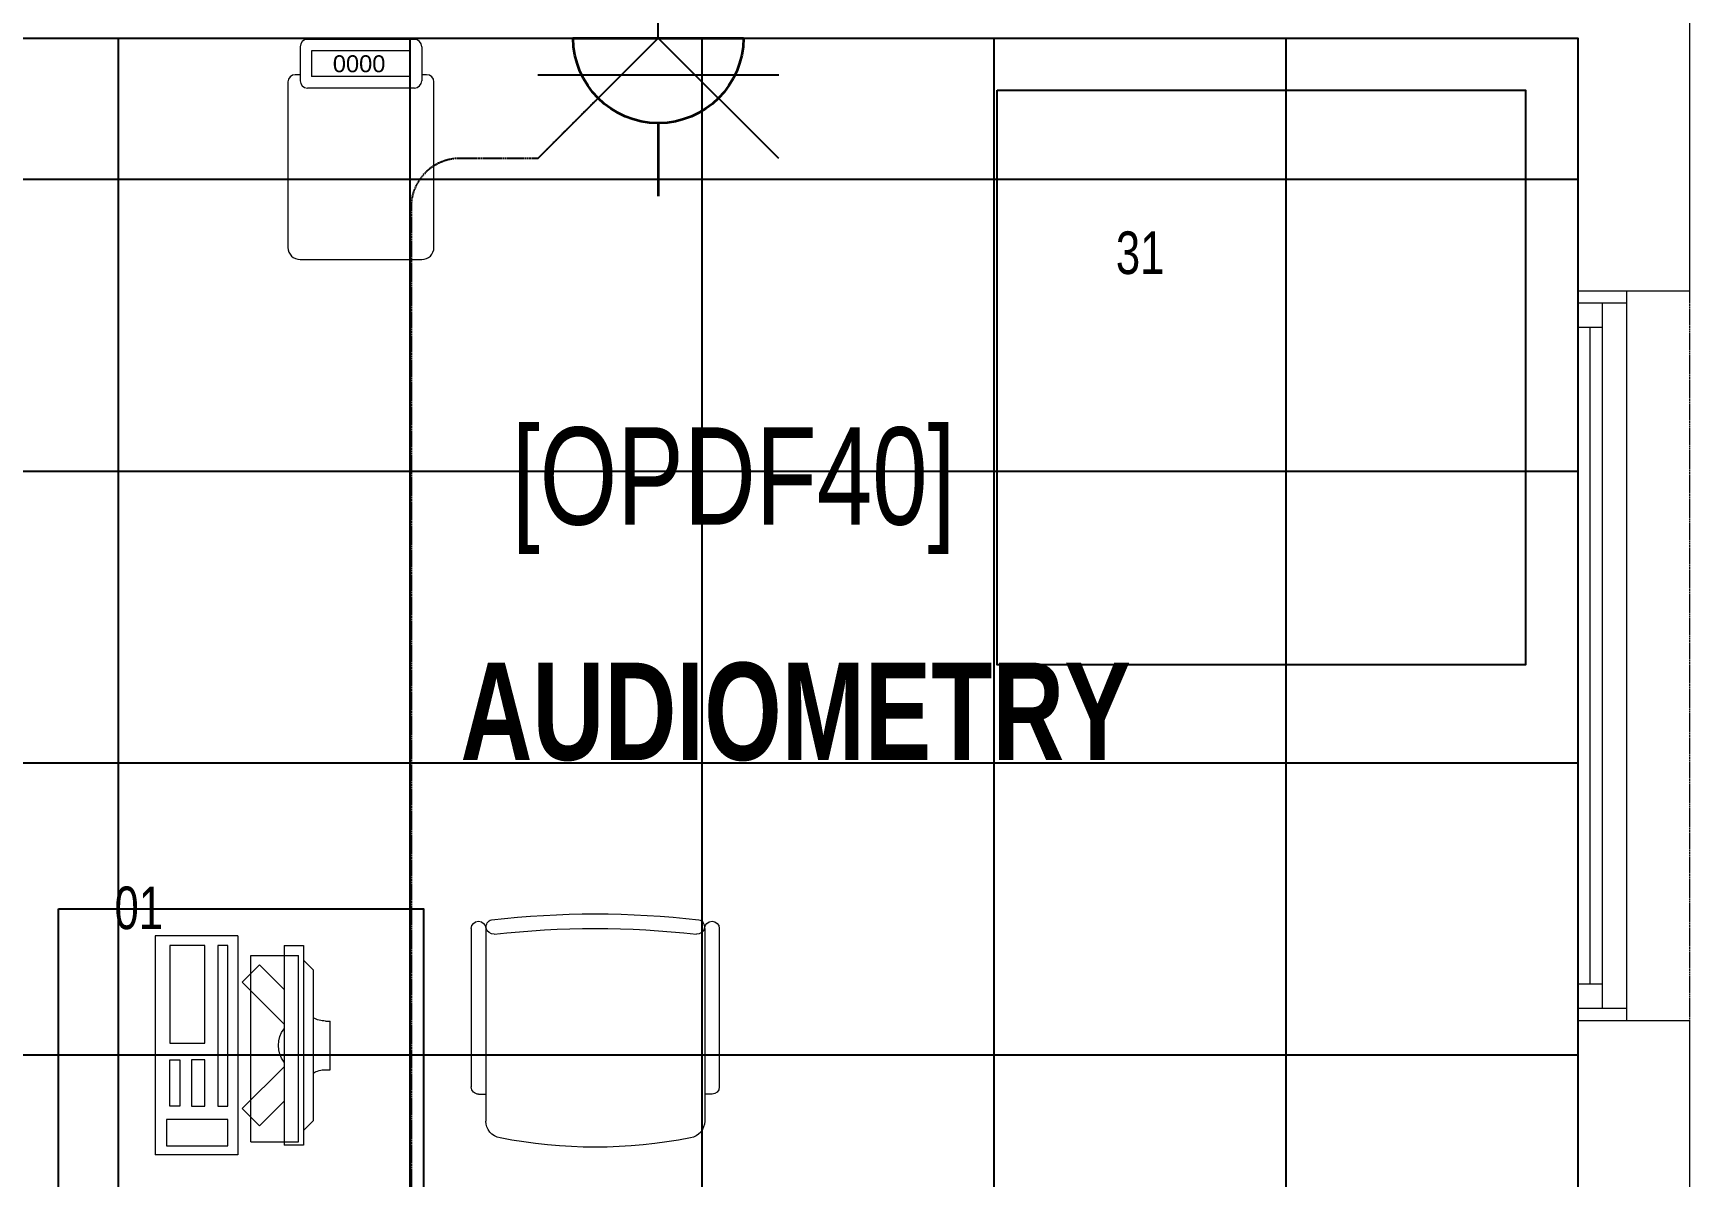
# Model space of a CAD drawing. Extents: x -12260 to 57327, y -29287 to 19916.
# Drawn here: x 45801 to 49206, y -11881 to -9530 of the extents above; entities that cross this region are included whole.
import ezdxf
from ezdxf.enums import TextEntityAlignment as Align

# ---------------------------------------------------------------- set-up
doc = ezdxf.new("R2010")
doc.units = 0
doc.header["$LTSCALE"] = 0.25
for name, pattern in [('01-First Floor-FUR$0$HIDDEN', [9.525, 6.35, -3.175]), ('DASHDOT', [25.4, 12.7, -6.35, 0, -6.35]), ('HIDDEN', [9.525, 6.35, -3.175])]:
    doc.linetypes.add(name, pattern=pattern)
for name, color, linetype, lineweight in [('01-First Floor-FUR$0$72_EGR_BASE_TEXT', 252, 'Continuous', 5), ('01-First Floor-FUR$0$72_EGR_EQP_TAG', 142, 'Continuous', 5), ('01-First Floor-FUR$0$Aluminum', 251, 'Continuous', 5), ('01-First Floor-FUR$0$LOADING', 253, 'Continuous', 5), ('01-First Floor-FUR$0$Proj', 251, 'Continuous', 5), ('01-First Floor-FUR$0$Walls', 251, 'Continuous', 5), ('E-LITE-CLNG-CNDT', 6, 'DASHDOT', 35), ('E-LITE-EXIT-NUMB', 6, 'Continuous', 25), ('E-POWR-FLOR-CNDT', 6, 'HIDDEN', 25), ('E-POWR-WALL @ 100', 4, 'Continuous', 35)]:
    doc.layers.add(name, color=color, linetype=linetype, lineweight=lineweight)
doc.layers.add('01-First Floor-FUR$0$FALSE CEILING', color=251, linetype='Continuous')
doc.layers.add('01-First Floor-FUR$0$TME-NON MEDICAL FURNITURE', color=242, linetype='Continuous')
doc.styles.add('01-First Floor-FUR$0$Standard', font='arial.ttf')
doc.styles.add('01-First Floor-FUR$0$X3G_ENTITY_257CFD', font='swisscl.ttf', dxfattribs={"height": 200})
doc.styles.add('01-First Floor-FUR$0$X3G_ENTITY_9EC9', font='swisscl.ttf', dxfattribs={"height": 0.2})
doc.styles.add('01-First Floor-FUR$0$X3G_ENTITY_9F38', font='swisscl.ttf', dxfattribs={"height": 0.2})
doc.styles.add('DC_SIMPLEX', font='SIMPLEX.shx', dxfattribs={"width": 0.7})

# ---------------------------------------------------------------- blocks, each defined once
blk = doc.blocks.new('01-First Floor-FUR$0$ITCWLS1-P')
at = {"layer": '01-First Floor-FUR$0$LOADING'}
for p, q in [((-0.17, 0.45), (-0.17, 0)), ((-0.17, 0.45), (0, 0.45)), ((0, 0.45), (0, 0)), ((-0.2651, 0.43, 0), (-0.3051, 0.43, 0)), ((-0.3051, 0.43, 0), (-0.3051, 0.02, 0)), ((-0.197, 0.4094), (-0.295, 0.4094)), ((-0.295, 0.0264), (-0.295, 0.4094)), ((-0.2651, 0.43, 0), (-0.2651, 0.02, 0)), ((-0.197, 0.0264), (-0.197, 0.4094)), ((-0.1496, 0.4305), (-0.1291, 0.4305)), ((-0.1291, 0.4305), (-0.1291, 0.4089)), ((-0.3251, 0.38, 0), (-0.3051, 0.4, 0)), ((-0.3251, 0.38, 0), (-0.3251, 0.07, 0)), ((-0.3503, 0.275), (-0.3596, 0.275)), ((-0.3596, 0.175), (-0.3596, 0.275)), ((-0.3503, 0.175), (-0.3596, 0.175)), ((-0.3251, 0.07, 0), (-0.3051, 0.05, 0)), ((-0.3051, 0.02, 0), (-0.2651, 0.02, 0)), ((-0.197, 0.0264), (-0.295, 0.0264)), ((-0.17, 0), (0, 0))]:
    blk.add_line(p, q, dxfattribs=at)
at = {"layer": '01-First Floor-FUR$0$LOADING', "extrusion": (2.48281e-10, 3.18408e-10, -1)}
for p, q in [((-0.2651, 0.3395), (-0.2144, 0.3902)), ((-0.1791, 0.3548), (-0.2144, 0.3902)), ((-0.2651, 0.2688), (-0.1791, 0.3548))]:
    blk.add_line(p, q, dxfattribs=at)
at = {"layer": '01-First Floor-FUR$0$LOADING', "extrusion": (2.48281e-10, -3.18408e-10, -1)}
for p, q in [((-0.2651, 0.1812), (-0.1791, 0.0952)), ((-0.2651, 0.1105), (-0.2144, 0.0598)), ((-0.1791, 0.0952), (-0.2144, 0.0598))]:
    blk.add_line(p, q, dxfattribs=at)
at = {"layer": '01-First Floor-FUR$0$LOADING'}
for points in [[(-0.1291, 0.4089), (-0.1291, 0.1), (-0.1496, 0.1), (-0.1496, 0.4305)], [(-0.1496, 0.1), (-0.1496, 0.1), (-0.1496, 0.1), (-0.1496, 0.1), (-0.1496, 0.1), (-0.1496, 0.1), (-0.1496, 0.1), (-0.1496, 0.1), (-0.1496, 0.1)], [(-0.1496, 0.1), (-0.1496, 0.1), (-0.1496, 0.1), (-0.1496, 0.1), (-0.1496, 0.1), (-0.1496, 0.1), (-0.1496, 0.1), (-0.1496, 0.1), (-0.1496, 0.1), (-0.1496, 0.1), (-0.1496, 0.1), (-0.1496, 0.1), (-0.1496, 0.1), (-0.1496, 0.1), (-0.1496, 0.1), (-0.1496, 0.1), (-0.1496, 0.1), (-0.1496, 0.1)], [(-0.1496, 0.1), (-0.1496, 0.1), (-0.1496, 0.1), (-0.1496, 0.1), (-0.1496, 0.1), (-0.1496, 0.1), (-0.1496, 0.1), (-0.1496, 0.1), (-0.1496, 0.1), (-0.1496, 0.1)], [(-0.1496, 0.1), (-0.1496, 0.1), (-0.1496, 0.1), (-0.1496, 0.1), (-0.1496, 0.1), (-0.1496, 0.1), (-0.1496, 0.1)], [(-0.1496, 0.1), (-0.1496, 0.1), (-0.1496, 0.1), (-0.1496, 0.1), (-0.1496, 0.1), (-0.1496, 0.1), (-0.1496, 0.1), (-0.1496, 0.1), (-0.1496, 0.1), (-0.1496, 0.1)], [(-0.1496, 0.1), (-0.1496, 0.1), (-0.1496, 0.1), (-0.1496, 0.1), (-0.1496, 0.1), (-0.1496, 0.1), (-0.1496, 0.1), (-0.1496, 0.1), (-0.1496, 0.1), (-0.1496, 0.1), (-0.1496, 0.1), (-0.1496, 0.1), (-0.1496, 0.1), (-0.1496, 0.1), (-0.1496, 0.1)], [(-0.1496, 0.1), (-0.1496, 0.1), (-0.1496, 0.1), (-0.1496, 0.1), (-0.1496, 0.1), (-0.1496, 0.1), (-0.1496, 0.1), (-0.1496, 0.1), (-0.1496, 0.1), (-0.1496, 0.1)], [(-0.1496, 0.1), (-0.1496, 0.1), (-0.1496, 0.1), (-0.1496, 0.1), (-0.1496, 0.1), (-0.1496, 0.1), (-0.1496, 0.1), (-0.1496, 0.1), (-0.1496, 0.1), (-0.1496, 0.1)], [(-0.1496, 0.1), (-0.1496, 0.1), (-0.1496, 0.1), (-0.1496, 0.1), (-0.1496, 0.1), (-0.1496, 0.1), (-0.1496, 0.1), (-0.1496, 0.1), (-0.1496, 0.1), (-0.1496, 0.1), (-0.1496, 0.1), (-0.1496, 0.1), (-0.1496, 0.1), (-0.1496, 0.1), (-0.1496, 0.1), (-0.1496, 0.1), (-0.1496, 0.1), (-0.1496, 0.1), (-0.1496, 0.1), (-0.1496, 0.1), (-0.1496, 0.1), (-0.1496, 0.1), (-0.1496, 0.1), (-0.1496, 0.1), (-0.1496, 0.1), (-0.1496, 0.1), (-0.1496, 0.1), (-0.1496, 0.1), (-0.1496, 0.1), (-0.1496, 0.1), (-0.1496, 0.1), (-0.1496, 0.1), (-0.1496, 0.1), (-0.1496, 0.1), (-0.1496, 0.1), (-0.1496, 0.1), (-0.1496, 0.1), (-0.1496, 0.1), (-0.1496, 0.1), (-0.1496, 0.1), (-0.1496, 0.1), (-0.1496, 0.1), (-0.1496, 0.1), (-0.1496, 0.1), (-0.1496, 0.1), (-0.1496, 0.1), (-0.1496, 0.1), (-0.1496, 0.1), (-0.1496, 0.1), (-0.1496, 0.1), (-0.1496, 0.1), (-0.1496, 0.1), (-0.1496, 0.1), (-0.1496, 0.1)], [(-0.1496, 0.1), (-0.1496, 0.1), (-0.1496, 0.1), (-0.1496, 0.1), (-0.1496, 0.1), (-0.1496, 0.1), (-0.1496, 0.1), (-0.1496, 0.1), (-0.1496, 0.1), (-0.1496, 0.1), (-0.1496, 0.1), (-0.1496, 0.1), (-0.1496, 0.1), (-0.1496, 0.1), (-0.1496, 0.1), (-0.1496, 0.1), (-0.1496, 0.1), (-0.1496, 0.1), (-0.1496, 0.1), (-0.1496, 0.1), (-0.1496, 0.1), (-0.1496, 0.1), (-0.1496, 0.1), (-0.1496, 0.1), (-0.1496, 0.1), (-0.1496, 0.1), (-0.1496, 0.1), (-0.1496, 0.1), (-0.1496, 0.1), (-0.1496, 0.1), (-0.1496, 0.1), (-0.1496, 0.1), (-0.1496, 0.1), (-0.1496, 0.1), (-0.1496, 0.1), (-0.1496, 0.1), (-0.1496, 0.1), (-0.1496, 0.1), (-0.1496, 0.1), (-0.1496, 0.1), (-0.1496, 0.1), (-0.1496, 0.1), (-0.1496, 0.1), (-0.1496, 0.1), (-0.1496, 0.1), (-0.1496, 0.1), (-0.1496, 0.1), (-0.1496, 0.1), (-0.1496, 0.1), (-0.1496, 0.1), (-0.1496, 0.1), (-0.1496, 0.1), (-0.1496, 0.1), (-0.1496, 0.1), (-0.1496, 0.1), (-0.1496, 0.1), (-0.1496, 0.1), (-0.1496, 0.1), (-0.1496, 0.1), (-0.1496, 0.1), (-0.1496, 0.1), (-0.1496, 0.1), (-0.1496, 0.1), (-0.1496, 0.1), (-0.1496, 0.1), (-0.1496, 0.1), (-0.1496, 0.1), (-0.1496, 0.1), (-0.1496, 0.1), (-0.1496, 0.1), (-0.1496, 0.1), (-0.1496, 0.1), (-0.1496, 0.1), (-0.1496, 0.1), (-0.1496, 0.1), (-0.1496, 0.1), (-0.1496, 0.1), (-0.1496, 0.1), (-0.1496, 0.1), (-0.1496, 0.1), (-0.1496, 0.1), (-0.1496, 0.1), (-0.1496, 0.1), (-0.1496, 0.1), (-0.1496, 0.1), (-0.1496, 0.1), (-0.1496, 0.1), (-0.1496, 0.1), (-0.1496, 0.1)], [(-0.1496, 0.1), (-0.1496, 0.1), (-0.1496, 0.1), (-0.1496, 0.1), (-0.1496, 0.1), (-0.1496, 0.1), (-0.1496, 0.1), (-0.1496, 0.1), (-0.1496, 0.1), (-0.1496, 0.1), (-0.1496, 0.1), (-0.1496, 0.1)], [(-0.1496, 0.1), (-0.1496, 0.1), (-0.1496, 0.1), (-0.1496, 0.1), (-0.1496, 0.1), (-0.1496, 0.1), (-0.1496, 0.1)], [(-0.1496, 0.1), (-0.1496, 0.1), (-0.1496, 0.1), (-0.1496, 0.1), (-0.1496, 0.1), (-0.1496, 0.1), (-0.1496, 0.1), (-0.1496, 0.1), (-0.1496, 0.1), (-0.1496, 0.1), (-0.1496, 0.1), (-0.1496, 0.1), (-0.1496, 0.1), (-0.1496, 0.1), (-0.1496, 0.1), (-0.1496, 0.1), (-0.1496, 0.1)], [(-0.1496, 0.1), (-0.1496, 0.1), (-0.1496, 0.1), (-0.1496, 0.1), (-0.1496, 0.1), (-0.1496, 0.1), (-0.1496, 0.1), (-0.1496, 0.1), (-0.1496, 0.1), (-0.1496, 0.1), (-0.1496, 0.1), (-0.1496, 0.1), (-0.1496, 0.1), (-0.1496, 0.1), (-0.1496, 0.1), (-0.1496, 0.1), (-0.1496, 0.1), (-0.1496, 0.1), (-0.1496, 0.1), (-0.1496, 0.1), (-0.1496, 0.1), (-0.1496, 0.1), (-0.1496, 0.1), (-0.1496, 0.1), (-0.1496, 0.1), (-0.1496, 0.1), (-0.1496, 0.1), (-0.1496, 0.1), (-0.1496, 0.1), (-0.1496, 0.1), (-0.1496, 0.1), (-0.1496, 0.1), (-0.1496, 0.1), (-0.1496, 0.1), (-0.1496, 0.1), (-0.1496, 0.1), (-0.1496, 0.1), (-0.1496, 0.1), (-0.1496, 0.1), (-0.1496, 0.1), (-0.1496, 0.1), (-0.1496, 0.1), (-0.1496, 0.1), (-0.1496, 0.1), (-0.1496, 0.1), (-0.1496, 0.1), (-0.1496, 0.1), (-0.1496, 0.1), (-0.1496, 0.1), (-0.1496, 0.1), (-0.1496, 0.1), (-0.1496, 0.1), (-0.1496, 0.1), (-0.1496, 0.1), (-0.1496, 0.1), (-0.1496, 0.1), (-0.1496, 0.1), (-0.1496, 0.1), (-0.1496, 0.1), (-0.1496, 0.1), (-0.1496, 0.1), (-0.1496, 0.1), (-0.1496, 0.1), (-0.1496, 0.1), (-0.1496, 0.1), (-0.1496, 0.1), (-0.1496, 0.1), (-0.1496, 0.1), (-0.1496, 0.1), (-0.1496, 0.1), (-0.1496, 0.1), (-0.1496, 0.1), (-0.1496, 0.1), (-0.1496, 0.1), (-0.1496, 0.1), (-0.1496, 0.1), (-0.1496, 0.1), (-0.1496, 0.1), (-0.1496, 0.1), (-0.1496, 0.1), (-0.1496, 0.1), (-0.1496, 0.1), (-0.1496, 0.1), (-0.1496, 0.1), (-0.1496, 0.1), (-0.1496, 0.1), (-0.1496, 0.1), (-0.1496, 0.1), (-0.1496, 0.1), (-0.1496, 0.1), (-0.1496, 0.1), (-0.1496, 0.1), (-0.1496, 0.1), (-0.1496, 0.1), (-0.1496, 0.1), (-0.1496, 0.1), (-0.1496, 0.1), (-0.1496, 0.1), (-0.1496, 0.1), (-0.1496, 0.1), (-0.1496, 0.1), (-0.1496, 0.1), (-0.1496, 0.1), (-0.1496, 0.1), (-0.1496, 0.1), (-0.1496, 0.1), (-0.1496, 0.1), (-0.1496, 0.1), (-0.1496, 0.1), (-0.1496, 0.1), (-0.1496, 0.1)], [(-0.1496, 0.1), (-0.1496, 0.1), (-0.1496, 0.1), (-0.1496, 0.1), (-0.1496, 0.1), (-0.1496, 0.1), (-0.1496, 0.1), (-0.1496, 0.1)]]:
    blk.add_lwpolyline(points, dxfattribs=at)
for points in [[(-0.1019, 0.4305), (-0.0304, 0.4305), (-0.0304, 0.2294), (-0.1019, 0.2294)], [(-0.1019, 0.1954), (-0.0747, 0.1954), (-0.0747, 0.1), (-0.1019, 0.1)], [(-0.0304, 0.1954), (-0.0508, 0.1954), (-0.0508, 0.1), (-0.0304, 0.1)], [(-0.1496, 0.1), (-0.1496, 0.1), (-0.1496, 0.1), (-0.1496, 0.1), (-0.1496, 0.1), (-0.1496, 0.1), (-0.1496, 0.1), (-0.1496, 0.1), (-0.1496, 0.1), (-0.1496, 0.1), (-0.1496, 0.1), (-0.1496, 0.1), (-0.1496, 0.1), (-0.1496, 0.1), (-0.1496, 0.1), (-0.1496, 0.1), (-0.1496, 0.1), (-0.1496, 0.1), (-0.1496, 0.1), (-0.1496, 0.1), (-0.1496, 0.1), (-0.1496, 0.1), (-0.1496, 0.1), (-0.1496, 0.1), (-0.1496, 0.1), (-0.1496, 0.1), (-0.1496, 0.1), (-0.1496, 0.1), (-0.1496, 0.1), (-0.1496, 0.1), (-0.1496, 0.1), (-0.1496, 0.1), (-0.1496, 0.1), (-0.1496, 0.1), (-0.1496, 0.1), (-0.1496, 0.1), (-0.1496, 0.1), (-0.1496, 0.1), (-0.1496, 0.1), (-0.1496, 0.1), (-0.1496, 0.1), (-0.1496, 0.1), (-0.1496, 0.1), (-0.1496, 0.1), (-0.1496, 0.1), (-0.1496, 0.1), (-0.1496, 0.1), (-0.1496, 0.1), (-0.1496, 0.1), (-0.1496, 0.1), (-0.1496, 0.1), (-0.1496, 0.1), (-0.1496, 0.1), (-0.1496, 0.1), (-0.1496, 0.1), (-0.1496, 0.1), (-0.1496, 0.1), (-0.1496, 0.1), (-0.1496, 0.1), (-0.1496, 0.1), (-0.1496, 0.1), (-0.1496, 0.1), (-0.1496, 0.1), (-0.1496, 0.1), (-0.1496, 0.1), (-0.1496, 0.1), (-0.1496, 0.1), (-0.1496, 0.1), (-0.1496, 0.1), (-0.1496, 0.1), (-0.1496, 0.1), (-0.1496, 0.1), (-0.1496, 0.1), (-0.1496, 0.1), (-0.1496, 0.1), (-0.1496, 0.1), (-0.1496, 0.1), (-0.1496, 0.1), (-0.1496, 0.1), (-0.1496, 0.1), (-0.1496, 0.1), (-0.1496, 0.1), (-0.1496, 0.1), (-0.1496, 0.1), (-0.1496, 0.1), (-0.1496, 0.1), (-0.1496, 0.1), (-0.1496, 0.1), (-0.1496, 0.1), (-0.1496, 0.1), (-0.1496, 0.1), (-0.1496, 0.1), (-0.1496, 0.1), (-0.1496, 0.1), (-0.1496, 0.1), (-0.1496, 0.1), (-0.1496, 0.1), (-0.1496, 0.1), (-0.1496, 0.1), (-0.1496, 0.1), (-0.1496, 0.1), (-0.1496, 0.1), (-0.1496, 0.1), (-0.1496, 0.1), (-0.1496, 0.1), (-0.1496, 0.1), (-0.1496, 0.1), (-0.1496, 0.1), (-0.1496, 0.1), (-0.1496, 0.1), (-0.1496, 0.1), (-0.1496, 0.1), (-0.1496, 0.1), (-0.1496, 0.1), (-0.1496, 0.1), (-0.1496, 0.1), (-0.1496, 0.1), (-0.1496, 0.1), (-0.1496, 0.1), (-0.1496, 0.1), (-0.1496, 0.1), (-0.1496, 0.1), (-0.1496, 0.1), (-0.1496, 0.1), (-0.1496, 0.1), (-0.1496, 0.1), (-0.1496, 0.1), (-0.1496, 0.1), (-0.1496, 0.1), (-0.1496, 0.1), (-0.1496, 0.1), (-0.1496, 0.1), (-0.1496, 0.1), (-0.1496, 0.1), (-0.1496, 0.1), (-0.1496, 0.1), (-0.1496, 0.1), (-0.1496, 0.1), (-0.1496, 0.1), (-0.1496, 0.1), (-0.1496, 0.1), (-0.1496, 0.1), (-0.1496, 0.1), (-0.1496, 0.1), (-0.1496, 0.1), (-0.1496, 0.1), (-0.1496, 0.1), (-0.1496, 0.1), (-0.1496, 0.1), (-0.1496, 0.1), (-0.1496, 0.1), (-0.1496, 0.1), (-0.1496, 0.1), (-0.1496, 0.1), (-0.1496, 0.1), (-0.1496, 0.1), (-0.1496, 0.1), (-0.1496, 0.1), (-0.1496, 0.1), (-0.1496, 0.1), (-0.1496, 0.1), (-0.1496, 0.1), (-0.1496, 0.1), (-0.1496, 0.1), (-0.1496, 0.1), (-0.1496, 0.1), (-0.1496, 0.1), (-0.1496, 0.1), (-0.1496, 0.1), (-0.1496, 0.1), (-0.1496, 0.1), (-0.1496, 0.1), (-0.1496, 0.1), (-0.1496, 0.1), (-0.1496, 0.1), (-0.1496, 0.1), (-0.1496, 0.1), (-0.1496, 0.1), (-0.1496, 0.1), (-0.1496, 0.1), (-0.1496, 0.1), (-0.1496, 0.1), (-0.1496, 0.1), (-0.1496, 0.1), (-0.1496, 0.1), (-0.1496, 0.1), (-0.1496, 0.1), (-0.1496, 0.1), (-0.1496, 0.1), (-0.1496, 0.1), (-0.1496, 0.1), (-0.1496, 0.1), (-0.1496, 0.1), (-0.1496, 0.1), (-0.1496, 0.1), (-0.1496, 0.1), (-0.1496, 0.1), (-0.1496, 0.1), (-0.1496, 0.1), (-0.1496, 0.1), (-0.1496, 0.1), (-0.1496, 0.1), (-0.1496, 0.1), (-0.1496, 0.1), (-0.1496, 0.1), (-0.1496, 0.1), (-0.1496, 0.1), (-0.1496, 0.1), (-0.1496, 0.1), (-0.1496, 0.1), (-0.1496, 0.1), (-0.1496, 0.1), (-0.1496, 0.1), (-0.1496, 0.1), (-0.1496, 0.1), (-0.1496, 0.1), (-0.1496, 0.1), (-0.1496, 0.1), (-0.1496, 0.1), (-0.1496, 0.1), (-0.1496, 0.1), (-0.1496, 0.1), (-0.1496, 0.1), (-0.1496, 0.1), (-0.1496, 0.1), (-0.1496, 0.1), (-0.1496, 0.1), (-0.1496, 0.1), (-0.1496, 0.1), (-0.1496, 0.1), (-0.1496, 0.1), (-0.1496, 0.1), (-0.1496, 0.1), (-0.1496, 0.1), (-0.1496, 0.1), (-0.1496, 0.1), (-0.1496, 0.1), (-0.1496, 0.1), (-0.1496, 0.1), (-0.1496, 0.1), (-0.1496, 0.1), (-0.1496, 0.1), (-0.1496, 0.1), (-0.1496, 0.1), (-0.1496, 0.1), (-0.1496, 0.1), (-0.1496, 0.1), (-0.1496, 0.1), (-0.1496, 0.1), (-0.1496, 0.1), (-0.1496, 0.1), (-0.1496, 0.1), (-0.1496, 0.1), (-0.1496, 0.1), (-0.1496, 0.1), (-0.1496, 0.1), (-0.1496, 0.1), (-0.1496, 0.1), (-0.1496, 0.1), (-0.1496, 0.1), (-0.1496, 0.1), (-0.1496, 0.1), (-0.1496, 0.1), (-0.1496, 0.1), (-0.1496, 0.1), (-0.1496, 0.1), (-0.1496, 0.1), (-0.1496, 0.1), (-0.1496, 0.1), (-0.1496, 0.1), (-0.1496, 0.1), (-0.1496, 0.1), (-0.1496, 0.1), (-0.1496, 0.1), (-0.1496, 0.1), (-0.1496, 0.1), (-0.1496, 0.1)], [(-0.1496, 0.1), (-0.1496, 0.1), (-0.1496, 0.1), (-0.1496, 0.1), (-0.1496, 0.1), (-0.1496, 0.1), (-0.1496, 0.1), (-0.1496, 0.1), (-0.1496, 0.1), (-0.1496, 0.1), (-0.1496, 0.1), (-0.1496, 0.1), (-0.1496, 0.1), (-0.1496, 0.1), (-0.1496, 0.1), (-0.1496, 0.1), (-0.1496, 0.1), (-0.1496, 0.1), (-0.1496, 0.1), (-0.1496, 0.1), (-0.1496, 0.1), (-0.1496, 0.1), (-0.1496, 0.1), (-0.1496, 0.1), (-0.1496, 0.1), (-0.1496, 0.1), (-0.1496, 0.1), (-0.1496, 0.1), (-0.1496, 0.1), (-0.1496, 0.1), (-0.1496, 0.1), (-0.1496, 0.1), (-0.1496, 0.1), (-0.1496, 0.1), (-0.1496, 0.1), (-0.1496, 0.1), (-0.1496, 0.1), (-0.1496, 0.1), (-0.1496, 0.1), (-0.1496, 0.1), (-0.1496, 0.1), (-0.1496, 0.1), (-0.1496, 0.1), (-0.1496, 0.1), (-0.1496, 0.1), (-0.1496, 0.1), (-0.1496, 0.1), (-0.1496, 0.1), (-0.1496, 0.1), (-0.1496, 0.1), (-0.1496, 0.1), (-0.1496, 0.1), (-0.1496, 0.1), (-0.1496, 0.1), (-0.1496, 0.1), (-0.1496, 0.1), (-0.1496, 0.1), (-0.1496, 0.1), (-0.1496, 0.1), (-0.1496, 0.1), (-0.1496, 0.1), (-0.1496, 0.1), (-0.1496, 0.1), (-0.1496, 0.1), (-0.1496, 0.1), (-0.1496, 0.1), (-0.1496, 0.1), (-0.1496, 0.1), (-0.1496, 0.1), (-0.1496, 0.1), (-0.1496, 0.1), (-0.1496, 0.1), (-0.1496, 0.1), (-0.1496, 0.1), (-0.1496, 0.1), (-0.1496, 0.1), (-0.1496, 0.1), (-0.1496, 0.1), (-0.1496, 0.1), (-0.1496, 0.1), (-0.1496, 0.1), (-0.1496, 0.1), (-0.1496, 0.1), (-0.1496, 0.1), (-0.1496, 0.1), (-0.1496, 0.1), (-0.1496, 0.1), (-0.1496, 0.1), (-0.1496, 0.1), (-0.1496, 0.1), (-0.1496, 0.1), (-0.1496, 0.1), (-0.1496, 0.1), (-0.1496, 0.1), (-0.1496, 0.1), (-0.1496, 0.1), (-0.1496, 0.1), (-0.1496, 0.1), (-0.1496, 0.1), (-0.1496, 0.1), (-0.1496, 0.1), (-0.1496, 0.1), (-0.1496, 0.1), (-0.1496, 0.1), (-0.1496, 0.1), (-0.1496, 0.1), (-0.1496, 0.1), (-0.1496, 0.1), (-0.1496, 0.1), (-0.1496, 0.1), (-0.1496, 0.1), (-0.1496, 0.1), (-0.1496, 0.1), (-0.1496, 0.1), (-0.1496, 0.1), (-0.1496, 0.1), (-0.1496, 0.1), (-0.1496, 0.1), (-0.1496, 0.1), (-0.1496, 0.1), (-0.1496, 0.1), (-0.1496, 0.1), (-0.1496, 0.1), (-0.1496, 0.1), (-0.1496, 0.1), (-0.1496, 0.1), (-0.1496, 0.1), (-0.1496, 0.1), (-0.1496, 0.1), (-0.1496, 0.1), (-0.1496, 0.1), (-0.1496, 0.1), (-0.1496, 0.1), (-0.1496, 0.1), (-0.1496, 0.1), (-0.1496, 0.1), (-0.1496, 0.1), (-0.1496, 0.1), (-0.1496, 0.1), (-0.1496, 0.1), (-0.1496, 0.1), (-0.1496, 0.1), (-0.1496, 0.1), (-0.1496, 0.1), (-0.1496, 0.1), (-0.1496, 0.1), (-0.1496, 0.1), (-0.1496, 0.1), (-0.1496, 0.1), (-0.1496, 0.1), (-0.1496, 0.1), (-0.1496, 0.1), (-0.1496, 0.1), (-0.1496, 0.1), (-0.1496, 0.1), (-0.1496, 0.1), (-0.1496, 0.1), (-0.1496, 0.1), (-0.1496, 0.1), (-0.1496, 0.1), (-0.1496, 0.1), (-0.1496, 0.1), (-0.1496, 0.1), (-0.1496, 0.1), (-0.1496, 0.1), (-0.1496, 0.1), (-0.1496, 0.1), (-0.1496, 0.1), (-0.1496, 0.1), (-0.1496, 0.1), (-0.1496, 0.1), (-0.1496, 0.1), (-0.1496, 0.1), (-0.1496, 0.1), (-0.1496, 0.1), (-0.1496, 0.1), (-0.1496, 0.1), (-0.1496, 0.1), (-0.1496, 0.1), (-0.1496, 0.1), (-0.1496, 0.1), (-0.1496, 0.1), (-0.1496, 0.1), (-0.1496, 0.1), (-0.1496, 0.1), (-0.1496, 0.1), (-0.1496, 0.1), (-0.1496, 0.1), (-0.1496, 0.1), (-0.1496, 0.1), (-0.1496, 0.1), (-0.1496, 0.1), (-0.1496, 0.1), (-0.1496, 0.1), (-0.1496, 0.1), (-0.1496, 0.1), (-0.1496, 0.1), (-0.1496, 0.1), (-0.1496, 0.1), (-0.1496, 0.1), (-0.1496, 0.1), (-0.1496, 0.1), (-0.1496, 0.1), (-0.1496, 0.1), (-0.1496, 0.1), (-0.1496, 0.1), (-0.1496, 0.1), (-0.1496, 0.1), (-0.1496, 0.1), (-0.1496, 0.1), (-0.1496, 0.1), (-0.1496, 0.1), (-0.1496, 0.1), (-0.1496, 0.1)], [(-0.1496, 0.1), (-0.1496, 0.1), (-0.1496, 0.1), (-0.1496, 0.1), (-0.1496, 0.1), (-0.1496, 0.1), (-0.1496, 0.1), (-0.1496, 0.1), (-0.1496, 0.1), (-0.1496, 0.1), (-0.1496, 0.1), (-0.1496, 0.1), (-0.1496, 0.1), (-0.1496, 0.1), (-0.1496, 0.1), (-0.1496, 0.1), (-0.1496, 0.1), (-0.1496, 0.1), (-0.1496, 0.1), (-0.1496, 0.1), (-0.1496, 0.1), (-0.1496, 0.1), (-0.1496, 0.1), (-0.1496, 0.1), (-0.1496, 0.1), (-0.1496, 0.1), (-0.1496, 0.1), (-0.1496, 0.1), (-0.1496, 0.1), (-0.1496, 0.1), (-0.1496, 0.1), (-0.1496, 0.1), (-0.1496, 0.1), (-0.1496, 0.1), (-0.1496, 0.1), (-0.1496, 0.1), (-0.1496, 0.1), (-0.1496, 0.1), (-0.1496, 0.1), (-0.1496, 0.1), (-0.1496, 0.1), (-0.1496, 0.1), (-0.1496, 0.1), (-0.1496, 0.1), (-0.1496, 0.1), (-0.1496, 0.1), (-0.1496, 0.1), (-0.1496, 0.1), (-0.1496, 0.1), (-0.1496, 0.1), (-0.1496, 0.1), (-0.1496, 0.1), (-0.1496, 0.1), (-0.1496, 0.1), (-0.1496, 0.1), (-0.1496, 0.1), (-0.1496, 0.1), (-0.1496, 0.1), (-0.1496, 0.1), (-0.1496, 0.1), (-0.1496, 0.1), (-0.1496, 0.1), (-0.1496, 0.1), (-0.1496, 0.1), (-0.1496, 0.1), (-0.1496, 0.1), (-0.1496, 0.1), (-0.1496, 0.1), (-0.1496, 0.1), (-0.1496, 0.1), (-0.1496, 0.1), (-0.1496, 0.1), (-0.1496, 0.1), (-0.1496, 0.1), (-0.1496, 0.1), (-0.1496, 0.1), (-0.1496, 0.1), (-0.1496, 0.1), (-0.1496, 0.1), (-0.1496, 0.1), (-0.1496, 0.1), (-0.1496, 0.1), (-0.1496, 0.1), (-0.1496, 0.1), (-0.1496, 0.1), (-0.1496, 0.1), (-0.1496, 0.1), (-0.1496, 0.1), (-0.1496, 0.1), (-0.1496, 0.1), (-0.1496, 0.1), (-0.1496, 0.1), (-0.1496, 0.1), (-0.1496, 0.1), (-0.1496, 0.1), (-0.1496, 0.1), (-0.1496, 0.1), (-0.1496, 0.1), (-0.1496, 0.1), (-0.1496, 0.1), (-0.1496, 0.1), (-0.1496, 0.1), (-0.1496, 0.1), (-0.1496, 0.1), (-0.1496, 0.1), (-0.1496, 0.1), (-0.1496, 0.1), (-0.1496, 0.1), (-0.1496, 0.1), (-0.1496, 0.1), (-0.1496, 0.1), (-0.1496, 0.1), (-0.1496, 0.1), (-0.1496, 0.1), (-0.1496, 0.1), (-0.1496, 0.1), (-0.1496, 0.1), (-0.1496, 0.1), (-0.1496, 0.1), (-0.1496, 0.1), (-0.1496, 0.1), (-0.1496, 0.1), (-0.1496, 0.1), (-0.1496, 0.1), (-0.1496, 0.1), (-0.1496, 0.1), (-0.1496, 0.1), (-0.1496, 0.1), (-0.1496, 0.1), (-0.1496, 0.1), (-0.1496, 0.1), (-0.1496, 0.1), (-0.1496, 0.1), (-0.1496, 0.1), (-0.1496, 0.1), (-0.1496, 0.1), (-0.1496, 0.1), (-0.1496, 0.1), (-0.1496, 0.1), (-0.1496, 0.1), (-0.1496, 0.1), (-0.1496, 0.1), (-0.1496, 0.1), (-0.1496, 0.1), (-0.1496, 0.1), (-0.1496, 0.1), (-0.1496, 0.1), (-0.1496, 0.1), (-0.1496, 0.1), (-0.1496, 0.1), (-0.1496, 0.1), (-0.1496, 0.1), (-0.1496, 0.1), (-0.1496, 0.1), (-0.1496, 0.1), (-0.1496, 0.1), (-0.1496, 0.1), (-0.1496, 0.1), (-0.1496, 0.1), (-0.1496, 0.1), (-0.1496, 0.1), (-0.1496, 0.1), (-0.1496, 0.1), (-0.1496, 0.1), (-0.1496, 0.1), (-0.1496, 0.1), (-0.1496, 0.1), (-0.1496, 0.1), (-0.1496, 0.1), (-0.1496, 0.1), (-0.1496, 0.1), (-0.1496, 0.1), (-0.1496, 0.1), (-0.1496, 0.1), (-0.1496, 0.1), (-0.1496, 0.1), (-0.1496, 0.1), (-0.1496, 0.1), (-0.1496, 0.1), (-0.1496, 0.1), (-0.1496, 0.1), (-0.1496, 0.1), (-0.1496, 0.1), (-0.1496, 0.1), (-0.1496, 0.1), (-0.1496, 0.1), (-0.1496, 0.1), (-0.1496, 0.1), (-0.1496, 0.1), (-0.1496, 0.1), (-0.1496, 0.1), (-0.1496, 0.1), (-0.1496, 0.1), (-0.1496, 0.1), (-0.1496, 0.1), (-0.1496, 0.1), (-0.1496, 0.1), (-0.1496, 0.1), (-0.1496, 0.1), (-0.1496, 0.1), (-0.1496, 0.1), (-0.1496, 0.1), (-0.1496, 0.1), (-0.1496, 0.1), (-0.1496, 0.1), (-0.1496, 0.1), (-0.1496, 0.1), (-0.1496, 0.1), (-0.1496, 0.1), (-0.1496, 0.1), (-0.1496, 0.1), (-0.1496, 0.1), (-0.1496, 0.1), (-0.1496, 0.1), (-0.1496, 0.1), (-0.1496, 0.1), (-0.1496, 0.1), (-0.1496, 0.1), (-0.1496, 0.1)], [(-0.1496, 0.0727), (-0.0236, 0.0727), (-0.0236, 0.0182), (-0.1496, 0.0182)]]:
    blk.add_lwpolyline(points, close=True, dxfattribs=at)
for centre, radius, start, end in [((-0.3503, 0.325), 0.05, 270, 300.3093), ((-0.3089, 0.225), 0.0556, 321.9431, 38.0569), ((-0.3503, 0.125), 0.05, 59.6907, 90)]:
    blk.add_arc(centre, radius, start, end, dxfattribs=at)
blk = doc.blocks.new('01-First Floor-FUR$0$GF21016-P')
at = {"layer": '01-First Floor-FUR$0$LOADING', "extrusion": (-1.24384e-09, -1.20261e-09, -1)}
for p, q in [((0.0128, 0.0179), (0.0128, 0.4136)), ((0.4628, 0.0179), (0.4628, 0.4136)), ((-0.0172, 0.0179), (-0.0172, 0.3435)), ((-0.0022, 0.3585), (0.0128, 0.3585)), ((0.4778, 0.3585), (0.4628, 0.3585)), ((0.4928, 0.0179), (0.4928, 0.3435)), ((0.4778, 0.0029), (0.4778, 0.0029))]:
    blk.add_line(p, q, dxfattribs=at)
for centre, radius, start, end in [((-0.0478, 0.4136), 0.035, 0, 80.6557), ((-0.2378, -0.5362), 1.0036, 78.7568, 101.2432), ((-0.4278, 0.4136), 0.035, 99.3443, 180), ((0.0022, 0.3435), 0.015, 0, 90), ((-0.4778, 0.3435), 0.015, 90, 180), ((0.0022, 0.0179), 0.015, 270, 0), ((0.0022, 0.0179), 0.015, 180, 270), ((-0.0284, 0.0145), 0.015, 284.3864, 95.5209), ((-0.2378, 1.8734), 1.8855, 263.5119, 276.4881), ((-0.2378, 1.8928), 1.8749, 263.6341, 276.3659), ((-0.4471, 0.0145), 0.015, 84.4791, 255.6136), ((-0.4778, 0.0179), 0.015, 270, 0), ((-0.4778, 0.0179), 0.015, 180, 270)]:
    blk.add_arc(centre, radius, start, end, dxfattribs=at)
blk = doc.blocks.new('01-First Floor-FUR$0$HF13461A-P')
at = {"layer": '01-First Floor-FUR$0$LOADING'}
for p, q in [((0.2579, 0.4503), (0.0379, 0.4503)), ((0.0229, 0.4353), (0.0229, 0.3653)), ((0.2493, 0.4266), (0.0466, 0.4266)), ((0.0466, 0.4266), (0.0466, 0.3739)), ((0.2493, 0.4266), (0.2493, 0.3739)), ((0.2729, 0.4353), (0.2729, 0.3653)), ((0.0229, 0.3778), (0.0129, 0.3778)), ((0.2829, 0.3778), (0.2729, 0.3778)), ((-0.0021, 0.3628), (-0.0021, 0.0228)), ((0.2579, 0.3503), (0.0379, 0.3503)), ((0.2493, 0.3739), (0.0466, 0.3739)), ((0.2979, 0.0228), (0.2979, 0.3628)), ((0.0229, -0.0022), (0.2729, -0.0022))]:
    blk.add_line(p, q, dxfattribs=at)
for centre, radius, start, end in [((0.0379, 0.4353), 0.015, 90, 180), ((0.2579, 0.4353), 0.015, 0, 90), ((0.0129, 0.3628), 0.015, 90, 180), ((0.2829, 0.3628), 0.015, 0, 90), ((0.0379, 0.3653), 0.015, 180, 270), ((0.2579, 0.3653), 0.015, 270, 0), ((0.0229, 0.0228), 0.025, 180, 270), ((0.2729, 0.0228), 0.025, 270, 0)]:
    blk.add_arc(centre, radius, start, end, dxfattribs=at)
at = {"layer": '01-First Floor-FUR$0$LOADING', "style": '01-First Floor-FUR$0$Standard'}
blk.add_text('0000', height=0.03477, dxfattribs=at).set_placement((0.0901, 0.3829))
blk = doc.blocks.new('01-First Floor-FUR')
at = {"layer": '01-First Floor-FUR$0$Aluminum'}
for p, q in [((48976, -10060), (48976, -11560)), ((49076, -10060), (49076, -11560)), ((49076, -10085), (48976, -10085)), ((49026, -10085), (49026, -11535)), ((49026, -10135), (48976, -10135)), ((49001, -11485), (49001, -10135)), ((49026, -11485), (48976, -11485)), ((49076, -11535), (48976, -11535))]:
    blk.add_line(p, q, dxfattribs=at)
at = {"layer": '01-First Floor-FUR$0$FALSE CEILING', "linetype": 'Continuous'}
for p, q in [((45976, -12830), (45976, -9540)), ((46576, -12830), (46576, -9540)), ((47176, -12830), (47176, -9540)), ((47776, -12830), (47776, -9540)), ((48376, -12830), (48376, -9540)), ((44776, -9830), (48976, -9830)), ((44776, -10430), (48976, -10430)), ((44776, -11030), (48976, -11030)), ((44776, -11630), (48976, -11630))]:
    blk.add_line(p, q, dxfattribs=at)
at = {"layer": '01-First Floor-FUR$0$FALSE CEILING'}
blk.add_lwpolyline([(44776, -9540), (48976, -9540), (48976, -12830), (44776, -12830)], close=True, dxfattribs=at)
for points, elevation in [([(47782, -9646.9), (48868.2, -9646.9), (48868.2, -10828.2), (47782, -10828.2)], -0.2), ([(45853.3, -11330), (46603.3, -11330), (46603.3, -12830), (45853.3, -12830)], -0.1)]:
    blk.add_lwpolyline(points, close=True, dxfattribs=dict(at, elevation=elevation))
at = {"layer": '01-First Floor-FUR$0$LOADING'}
for points, elevation in [([(47782, -9646.9), (48868.2, -9646.9), (48868.2, -10828.2), (47782, -10828.2)], -0.2), ([(45853.3, -11330), (46603.3, -11330), (46603.3, -12830), (45853.3, -12830)], -0.1)]:
    blk.add_lwpolyline(points, close=True, dxfattribs=dict(at, elevation=elevation))
at = {"layer": '01-First Floor-FUR$0$Proj', "linetype": '01-First Floor-FUR$0$HIDDEN'}
blk.add_line((49206, -11560), (49206, -10060), dxfattribs=at)
at = {"layer": '01-First Floor-FUR$0$Walls'}
for p, q in [((49206, -10060), (49206, -8110)), ((48976, -9540), (44776, -9540)), ((48976, -10060), (48976, -9540)), ((48976, -10060), (49206, -10060)), ((48976, -12760), (48976, -11560)), ((49206, -11560), (48976, -11560)), ((49206, -13060), (49206, -11560))]:
    blk.add_line(p, q, dxfattribs=at)
at = {"layer": '01-First Floor-FUR$0$LOADING', "lineweight": 0, "xscale": 1000, "yscale": 1000, "zscale": 1000}
blk.add_blockref('01-First Floor-FUR$0$HF13461A-P', (46326.7, -9993.2, -0.1), dxfattribs=at)
at = {"layer": '01-First Floor-FUR$0$LOADING', "extrusion": (-8.01373e-06, 1.94101e-16, 1), "xscale": -1000.000000000013, "yscale": 1000.000000000013, "zscale": 1000.000000000013, "rotation": 359.9999999999992}
blk.add_blockref('01-First Floor-FUR$0$ITCWLS1-P', (46051.5, -11835.5, -0.5), dxfattribs=at)
at = {"layer": '01-First Floor-FUR$0$TME-NON MEDICAL FURNITURE', "color": 1, "extrusion": (-4.75185e-05, 1.86519e-05, 1), "xscale": 1000.000000000005, "yscale": 1000.000000000005, "zscale": -1000.000000000001, "rotation": 179.9999749532377}
blk.add_blockref('01-First Floor-FUR$0$GF21016-P', (47194, -11352.4, -2.6), dxfattribs=at)
at = {"layer": '01-First Floor-FUR$0$72_EGR_BASE_TEXT', "char_height": 200, "attachment_point": 2}
for s, insert, style in [('[OPDF40]', (47240.6, -10340.2, 0), '01-First Floor-FUR$0$X3G_ENTITY_9F38'), ('{\\fSwis721 LtCn BT|b1|i0|c0|p34;AUDIOMETRY}', (47368, -10824, 0), '01-First Floor-FUR$0$X3G_ENTITY_9EC9')]:
    blk.add_mtext(s, dxfattribs=dict(at, insert=insert, style=style))
at = {"layer": '01-First Floor-FUR$0$72_EGR_EQP_TAG', "char_height": 87.47, "attachment_point": 2, "style": '01-First Floor-FUR$0$X3G_ENTITY_257CFD'}
for s, insert in [('31', (48076.1, -9937.6, -0.2)), ('01', (46018, -11284.1, -0.1))]:
    blk.add_mtext(s, dxfattribs=dict(at, insert=insert))
blk = doc.blocks.new('*U26')
blk.add_line((0, -1.75), (0, -3.25))
blk.add_lwpolyline([(-1.75, 0, 1), (1.75, 0)], format="xyb", close=True)
at = {"layer": 'Defpoints'}
for p, q in [((-2.475, -2.475), (0, 0)), ((2.475, -2.475), (0, 0)), ((2.475, -0.758), (-2.475, -0.758))]:
    blk.add_line(p, q, dxfattribs=at)
at = {"layer": 'E-LITE-EXIT-NUMB', "style": 'DC_SIMPLEX', "width": 0.7, "flags": 8}
blk.add_attdef('TYPE', text='', height=2, rotation=360, dxfattribs=at).set_placement((-2.682, 5.238), align=Align.RIGHT)
blk.add_attdef('CIRCUIT', (2.682, 5.238), '', height=2, rotation=360, dxfattribs=at)

msp = doc.modelspace()

# ---------------------------------------------------------------- linework, layer by layer
at = {"layer": 'E-POWR-FLOR-CNDT'}
for points in [[(47085.8, -9540), (47085.8, -8898.2, -0.414214), (47185.8, -8798.2), (48728.5, -8798.2), (48852.3, -8674.4)], [(46962, -9663.7), (46838.3, -9787.5), (46677.7, -9787.5, 0.414214), (46577.7, -9887.5), (46577.7, -12582.5), (46454, -12706.3)]]:
    msp.add_lwpolyline(points, format="xyb", dxfattribs=at)

# ---------------------------------------------------------------- block references
at = {"layer": 'E-LITE-CLNG-CNDT'}
msp.add_blockref('01-First Floor-FUR', (0, 0), dxfattribs=at)
at = {"layer": 'E-POWR-WALL @ 100', "xscale": -100, "yscale": 100, "zscale": 100}
msp.add_blockref('*U26', (47085.8, -9540), dxfattribs=at)

doc.saveas('drawing.dxf')
